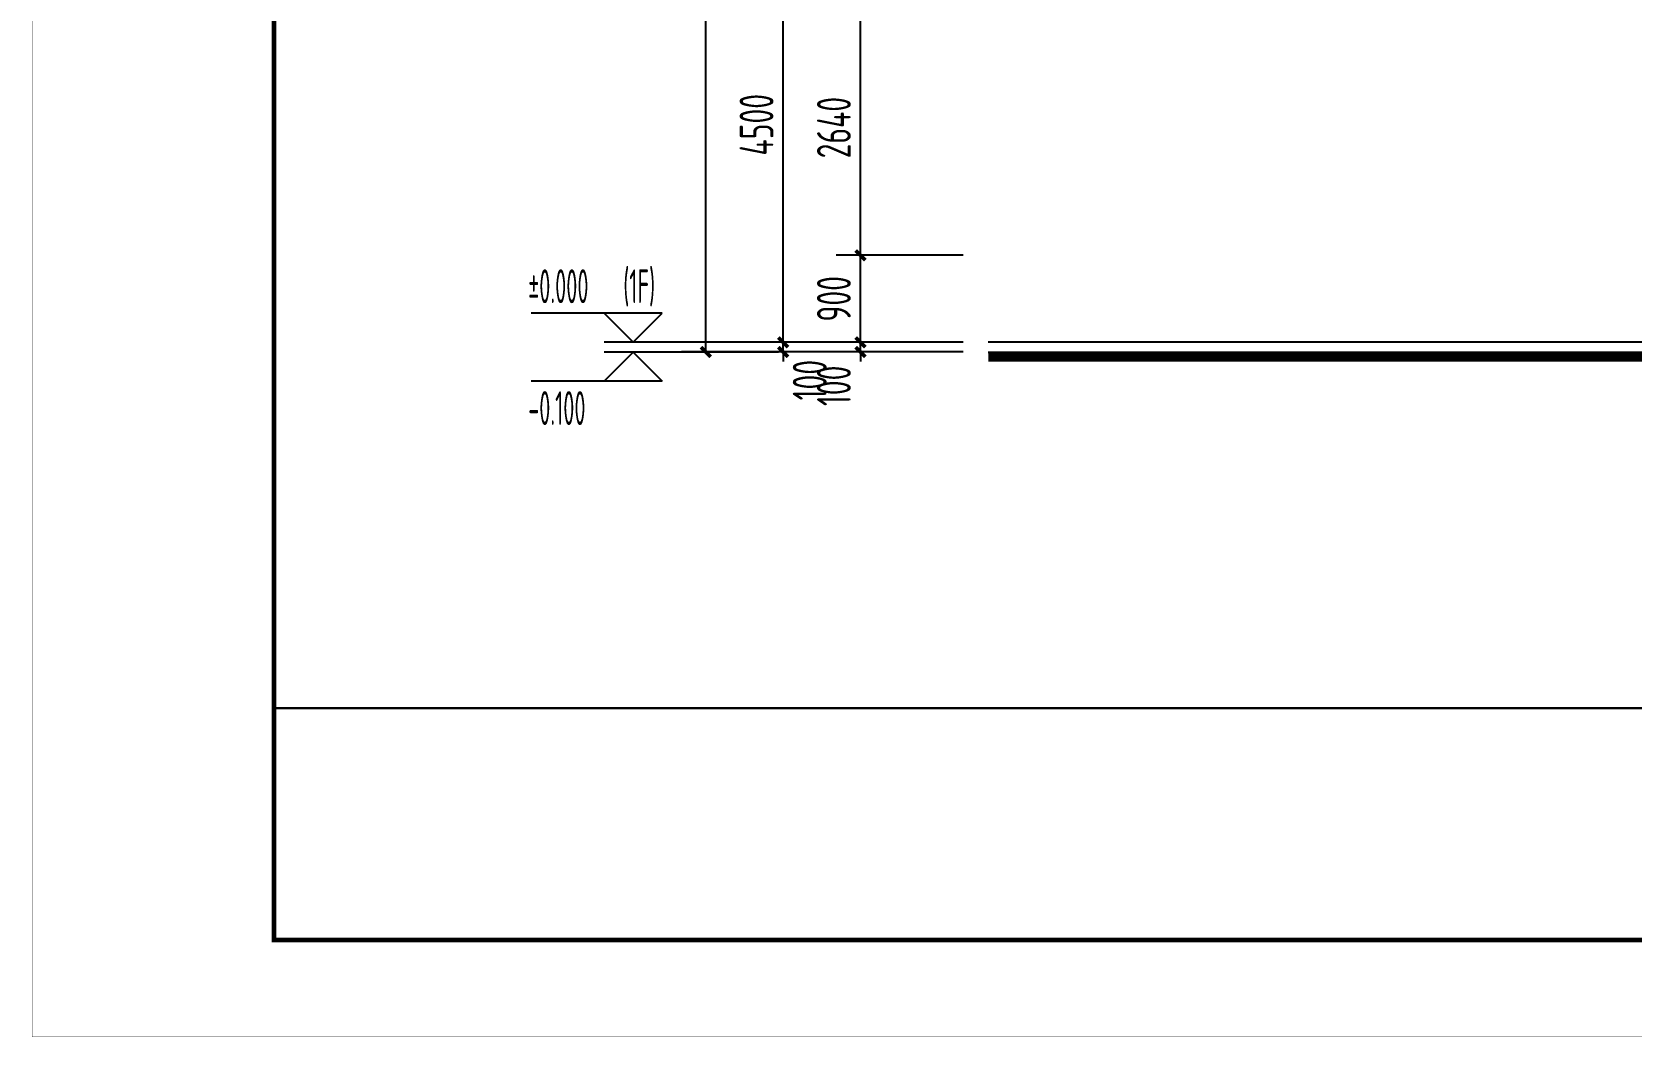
# Model space of a CAD drawing. Extents: x -863035 to 270371, y -8918 to 240488.
# Drawn here: x -399018 to -382475, y 23672 to 34066 of the extents above; entities that cross this region are included whole.
import ezdxf

# ---------------------------------------------------------------- set-up
doc = ezdxf.new("R2010")
doc.units = 0
doc.header["$LTSCALE"] = 1000
doc.header["$MEASUREMENT"] = 0
doc.linetypes.add('109-34 轴网$0$L1$0$$AUDIT_BAD_LTYPE1', pattern=[0])
for name, color, linetype in [('01-标注_尺寸', 124, 'Continuous'), ('01-标注_标高', 200, 'Continuous'), ('01-标注_轴线坐标', 132, 'Continuous'), ('02-TEXT_标注', 130, 'Continuous'), ('E-立面', 255, 'Continuous'), ('E-立面轮廓', 241, 'Continuous')]:
    doc.layers.add(name, color=color, linetype=linetype)
doc.layers.add('04-不打印_辅助线', color=165, linetype='Continuous', plot=False)
doc.styles.add('_TCH_DIM', font='ROS1', dxfattribs={"width": 0.75, "bigfont": 'JD'})
doc.styles.add('_TCH_DIM_T3', font='ROS1', dxfattribs={"width": 0.75, "bigfont": 'JD'})
doc.dimstyles.new('_TCH_ARCH&&100', dxfattribs={"dimtxt": 350, "dimasz": 100, "dimexe": 250, "dimexo": 300, "dimgap": 100, "dimtad": 1, "dimdec": 0, "dimzin": 0, "dimdsep": 46, "dimtxsty": '_TCH_DIM_T3', "dimblk": 'ARCHTICK', "dimcen": 0.09, "dimclrt": 7, "dimazin": 2, "dimtfac": 1, "dimtdec": 0, "dimtix": 1, "dimtmove": 2, "dimatfit": 3, "dimfxl": 0, "dimtolj": 1, "dimtzin": 0, "dimarcsym": 0})

# ---------------------------------------------------------------- blocks, each defined once
blk = doc.blocks.new('图框-A1')
for points, const_width in [([(0, 0), (841, 0), (841, 594), (0, 594)], 0.05), ([(766, 584), (25, 584), (25, 10), (766, 10)], 0.5)]:
    blk.add_lwpolyline(points, close=True, dxfattribs=dict(const_width=const_width))
blk = doc.blocks.new('_ArchTick')
at = {"color": 0, "linetype": 'ByBlock', "const_width": 0.4}
blk.add_lwpolyline([(-0.5, -0.5), (0.5, 0.5)], dxfattribs=at)
blk = doc.blocks.new('*D2255')
at = {"layer": '01-标注_轴线坐标', "color": 0, "lineweight": -2, "transparency": 16777216}
for p, q in [((6327, -19218), (5014, -19218)), ((5264, -23718), (5264, -19218)), ((6327, -23718), (5014, -23718))]:
    blk.add_line(p, q, dxfattribs=at)
at = {"layer": 'Defpoints', "color": 0, "transparency": 16777216}
for p in [(5264, -19218), (6627, -19218), (6627, -23718)]:
    blk.add_point(p, dxfattribs=at)
at = {"layer": '01-标注_轴线坐标', "color": 0, "lineweight": -2, "transparency": 16777216, "xscale": 100, "yscale": 100, "zscale": 100}
for p, rotation in [((5264, -19218), 90), ((5264, -23718), 270)]:
    blk.add_blockref('_ArchTick', p, dxfattribs=dict(at, rotation=rotation))
at = {"layer": '01-标注_轴线坐标', "color": 7, "transparency": 16777216, "insert": (4989, -21468), "char_height": 350, "attachment_point": 5, "rotation": 90, "style": '_TCH_DIM_T3'}
blk.add_mtext('\\A1;4500', dxfattribs=at)
blk = doc.blocks.new('*D2256')
at = {"layer": '01-标注_轴线坐标', "color": 0, "lineweight": -2, "transparency": 16777216}
for p, q in [((5264, -23718), (5264, -23618)), ((6327, -23718), (5014, -23718)), ((6327, -23818), (5014, -23818)), ((5264, -23818), (5264, -23718)), ((5264, -23818), (5264, -23918))]:
    blk.add_line(p, q, dxfattribs=at)
at = {"layer": 'Defpoints', "color": 0, "transparency": 16777216}
for p in [(5264, -23718), (6627, -23718), (6627, -23818)]:
    blk.add_point(p, dxfattribs=at)
at = {"layer": '01-标注_轴线坐标', "color": 0, "lineweight": -2, "transparency": 16777216, "xscale": 100, "yscale": 100, "zscale": 100}
for p, rotation in [((5264, -23718), 270), ((5264, -23818), 90)]:
    blk.add_blockref('_ArchTick', p, dxfattribs=dict(at, rotation=rotation))
at = {"layer": '01-标注_轴线坐标', "color": 7, "transparency": 16777216, "insert": (5539, -24109), "char_height": 350, "attachment_point": 5, "rotation": 90, "style": '_TCH_DIM_T3'}
blk.add_mtext('\\A1;100', dxfattribs=at)
blk = doc.blocks.new('*D2257')
at = {"layer": '01-标注_轴线坐标', "color": 0, "lineweight": -2, "transparency": 16777216}
for p, q in [((6827, -2918), (4214, -2918)), ((4464, -23818), (4464, -2918)), ((6827, -23818), (4214, -23818))]:
    blk.add_line(p, q, dxfattribs=at)
at = {"layer": 'Defpoints', "color": 0, "transparency": 16777216}
for p in [(4464, -2918), (7127, -2918), (7127, -23818)]:
    blk.add_point(p, dxfattribs=at)
at = {"layer": '01-标注_轴线坐标', "color": 0, "lineweight": -2, "transparency": 16777216, "xscale": 100, "yscale": 100, "zscale": 100}
for p, rotation in [((4464, -2918), 90), ((4464, -23818), 270)]:
    blk.add_blockref('_ArchTick', p, dxfattribs=dict(at, rotation=rotation))
at = {"layer": '01-标注_轴线坐标', "color": 7, "transparency": 16777216, "insert": (4189, -13368), "char_height": 350, "attachment_point": 5, "rotation": 90, "style": '_TCH_DIM_T3'}
blk.add_mtext('\\A1;20900', dxfattribs=at)
blk = doc.blocks.new('*D2283')
at = {"layer": '01-标注_尺寸', "color": 0, "lineweight": -2, "transparency": 16777216}
for p, q in [((7127, -20178), (5814, -20178)), ((6064, -22818), (6064, -20178)), ((7127, -22818), (5814, -22818))]:
    blk.add_line(p, q, dxfattribs=at)
at = {"layer": 'Defpoints', "color": 0, "transparency": 16777216}
for p in [(6064, -20178), (7427, -20178), (7427, -22818)]:
    blk.add_point(p, dxfattribs=at)
at = {"layer": '01-标注_尺寸', "color": 0, "lineweight": -2, "transparency": 16777216, "xscale": 100, "yscale": 100, "zscale": 100}
for p, rotation in [((6064, -20178), 90), ((6064, -22818), 270)]:
    blk.add_blockref('_ArchTick', p, dxfattribs=dict(at, rotation=rotation))
at = {"layer": '01-标注_尺寸', "color": 7, "transparency": 16777216, "insert": (5789, -21498), "char_height": 350, "attachment_point": 5, "rotation": 90, "style": '_TCH_DIM_T3'}
blk.add_mtext('\\A1;2640', dxfattribs=at)
blk = doc.blocks.new('*D2284')
at = {"layer": '01-标注_尺寸', "color": 0, "lineweight": -2, "transparency": 16777216}
for p, q in [((7127, -22818), (5814, -22818)), ((6064, -23718), (6064, -22818)), ((7127, -23718), (5814, -23718))]:
    blk.add_line(p, q, dxfattribs=at)
at = {"layer": 'Defpoints', "color": 0, "transparency": 16777216}
for p in [(6064, -22818), (7427, -22818), (7427, -23718)]:
    blk.add_point(p, dxfattribs=at)
at = {"layer": '01-标注_尺寸', "color": 0, "lineweight": -2, "transparency": 16777216, "xscale": 100, "yscale": 100, "zscale": 100}
for p, rotation in [((6064, -22818), 90), ((6064, -23718), 270)]:
    blk.add_blockref('_ArchTick', p, dxfattribs=dict(at, rotation=rotation))
at = {"layer": '01-标注_尺寸', "color": 7, "transparency": 16777216, "insert": (5789, -23268), "char_height": 350, "attachment_point": 5, "rotation": 90, "style": '_TCH_DIM_T3'}
blk.add_mtext('\\A1;900', dxfattribs=at)
blk = doc.blocks.new('*D2285')
at = {"layer": '01-标注_尺寸', "color": 0, "lineweight": -2, "transparency": 16777216}
for p, q in [((6064, -23718), (6064, -23618)), ((7127, -23718), (5814, -23718)), ((7127, -23818), (5814, -23818)), ((6064, -23818), (6064, -23718)), ((6064, -23818), (6064, -23918))]:
    blk.add_line(p, q, dxfattribs=at)
at = {"layer": 'Defpoints', "color": 0, "transparency": 16777216}
for p in [(6064, -23718), (7427, -23718), (7427, -23818)]:
    blk.add_point(p, dxfattribs=at)
at = {"layer": '01-标注_尺寸', "color": 0, "lineweight": -2, "transparency": 16777216, "xscale": 100, "yscale": 100, "zscale": 100}
for p, rotation in [((6064, -23718), 270), ((6064, -23818), 90)]:
    blk.add_blockref('_ArchTick', p, dxfattribs=dict(at, rotation=rotation))
at = {"layer": '01-标注_尺寸', "color": 7, "transparency": 16777216, "insert": (5789, -24168), "char_height": 350, "attachment_point": 5, "rotation": 90, "style": '_TCH_DIM_T3'}
blk.add_mtext('\\A1;100', dxfattribs=at)
blk = doc.blocks.new('lghjuytd')
at = {"layer": '01-标注_标高'}
for p, q in [((4014.8, -23418.3), (2658.2, -23418.3)), ((3714.8, -23718.3), (3414.8, -23418.3)), ((3714.8, -23718.3), (4014.8, -23418.3)), ((5214.8, -23718.3), (3414.8, -23718.3)), ((3714.8, -23818.3), (3414.8, -24118.3)), ((5214.8, -23818.3), (3414.8, -23818.3)), ((3714.8, -23818.3), (4014.8, -24118.3)), ((4014.8, -24118.3), (2658.2, -24118.3))]:
    blk.add_line(p, q, dxfattribs=at)
at = {"layer": '04-不打印_辅助线'}
blk.add_lwpolyline([(67010, -23718.3), (7385.4, -23718.3)], dxfattribs=at)
at = {"layer": 'E-立面', "linetype": '109-34 轴网$0$L1$0$$AUDIT_BAD_LTYPE1'}
blk.add_lwpolyline([(7385.4, -23818.3), (66987, -23818.3)], dxfattribs=at)
at = {"layer": 'E-立面轮廓', "linetype": '109-34 轴网$0$L1$0$$AUDIT_BAD_LTYPE1', "const_width": 100}
blk.add_lwpolyline([(7385.4, -23868.3), (66987, -23868.3)], dxfattribs=at)
at = {"layer": '02-TEXT_标注', "style": '_TCH_DIM', "width": 0.5625}
for s, p in [('%%P0.000', (2628.2, -23313.3)), ('(1F)', (3611, -23313.3)), ('-0.100', (2628.2, -24573.3))]:
    blk.add_text(s, height=350, dxfattribs=at).set_placement(p)
at = {"layer": '01-标注_尺寸'}
for p1, p2, picture, middle in [((7427.2, -22818.3), (7427.2, -20178.3), '*D2283', (5789.2, -21498.3)), ((7427.2, -23718.3), (7427.2, -22818.3), '*D2284', (5789.2, -23268.3))]:
    dim = blk.add_aligned_dim(p1=p1, p2=p2, distance=1363, dimstyle='_TCH_ARCH&&100', dxfattribs=at)
    dim.commit()
    dim.dimension.update_dxf_attribs({"geometry": picture, "text_midpoint": middle})
dim = blk.add_linear_dim(base=(6064.2, -23718.3), p1=(7427.2, -23818.3), p2=(7427.2, -23718.3), angle=90, dimstyle='_TCH_ARCH&&100', dxfattribs=at)
dim.commit()
dim.dimension.update_dxf_attribs({"geometry": '*D2285', "text_midpoint": (5789.2, -24168.3), "dimtype": 161})
at = {"layer": '01-标注_轴线坐标'}
for p1, p2, distance, picture, middle in [((7127.2, -23818.3), (7127.2, -2918.3), 2663, '*D2257', (4189.2, -13368.3)), ((6627.2, -23718.3), (6627.2, -19218.3), 1363, '*D2255', (4989.2, -21468.3))]:
    dim = blk.add_aligned_dim(p1=p1, p2=p2, distance=distance, dimstyle='_TCH_ARCH&&100', dxfattribs=at)
    dim.commit()
    dim.dimension.update_dxf_attribs({"geometry": picture, "text_midpoint": middle})
dim = blk.add_linear_dim(base=(5264.2, -23718.3), p1=(6627.2, -23818.3), p2=(6627.2, -23718.3), angle=90, dimstyle='_TCH_ARCH&&100', dxfattribs=at)
dim.commit()
dim.dimension.update_dxf_attribs({"geometry": '*D2256', "text_midpoint": (5539.2, -24108.7), "dimtype": 161})

msp = doc.modelspace()

# ---------------------------------------------------------------- linework, layer by layer
at = {"layer": '04-不打印_辅助线'}
for points in [[(-396516, 27074.5), (-322416, 27074.5), (-322416, 54574.5), (-396516, 54574.5)], [(-322416, 27074.5), (-396516, 27074.5), (-396516, 24674.5), (-322416, 24674.5)]]:
    msp.add_lwpolyline(points, close=True, dxfattribs=at)

# ---------------------------------------------------------------- block references
at = {"xscale": 100, "yscale": 100, "zscale": 100}
msp.add_blockref('图框-A1', (-399016, 23674.5), dxfattribs=at)

# ---------------------------------------------------------------- next in the draw order: block references
msp.add_blockref('lghjuytd', (-396516, 54574.5))

doc.saveas('drawing.dxf')
